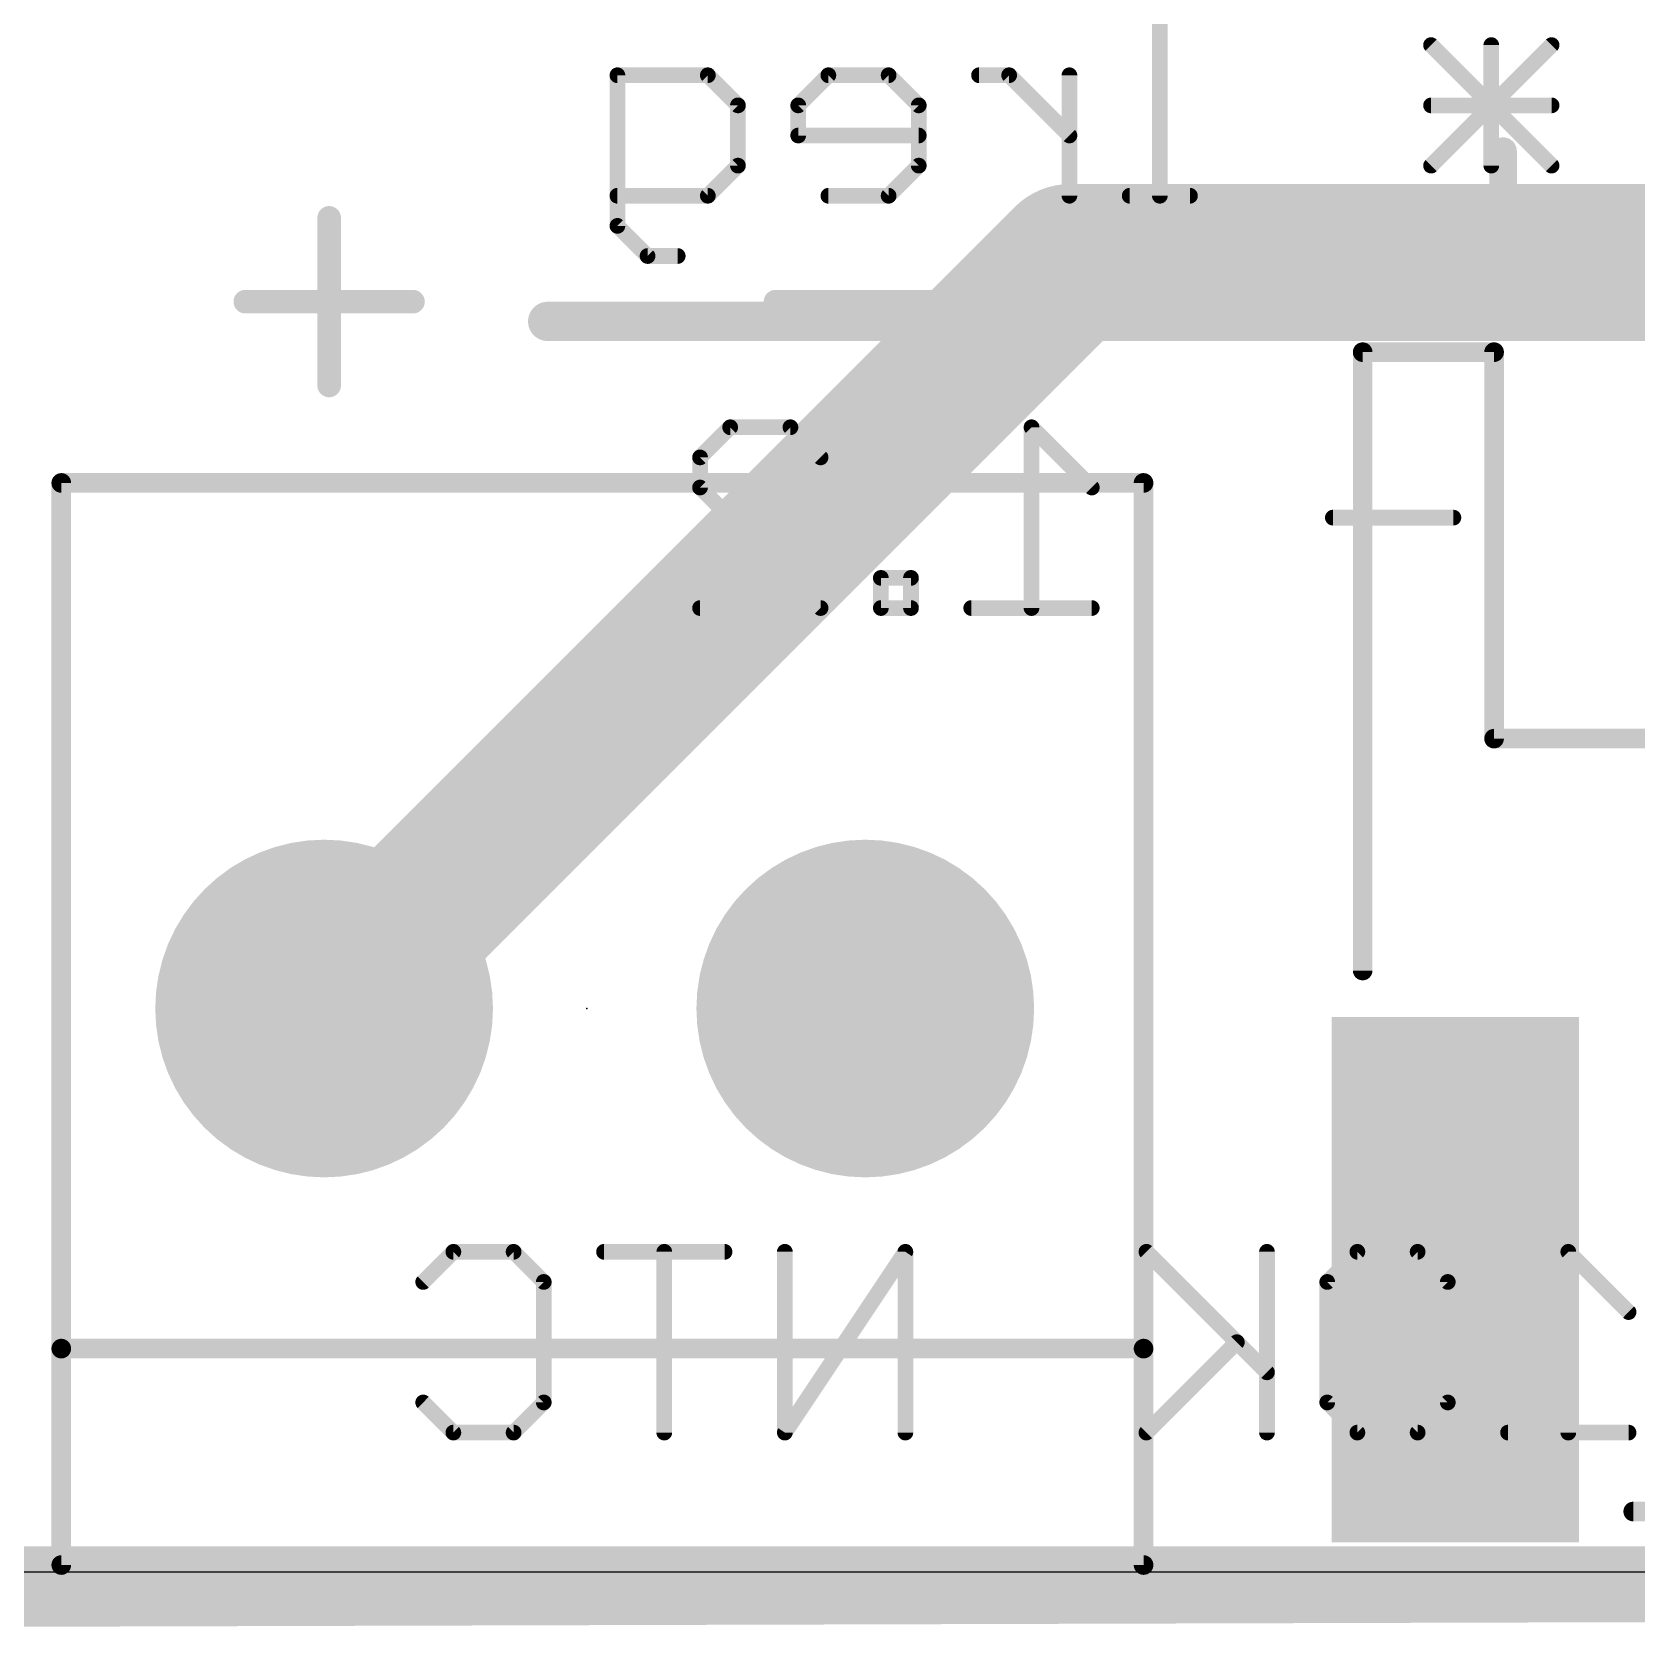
# Model space of a CAD drawing. Extents: x -0.7 to 44.7, y -0.3 to 41.4.
# Drawn here: x 4.67 to 15.05, y -0.33 to 10 of the extents above; entities that cross this region are included whole.
import ezdxf

# ---------------------------------------------------------------- set-up
doc = ezdxf.new("R2010")
doc.units = 0
for name, color, linetype in [('1', 12, 'CONTINUOUS'), ('16', 132, 'CONTINUOUS'), ('17', 110, 'CONTINUOUS'), ('20', 53, 'CONTINUOUS'), ('21', 40, 'CONTINUOUS'), ('22', 6, 'CONTINUOUS'), ('23', 53, 'CONTINUOUS')]:
    doc.layers.add(name, color=color, linetype=linetype)

# ---------------------------------------------------------------- blocks, each defined once
blk = doc.blocks.new('RECT')
blk.add_solid([(-0.5, -0.5), (0.5, -0.5), (-0.5, 0.5), (0.5, 0.5)])
blk = doc.blocks.new('ROUNDP')
at = {"const_width": 0.5}
blk.add_lwpolyline([(0, -0.25, 1), (0, 0.25, 1), (0, -0.25)], format="xyb", dxfattribs=at)

msp = doc.modelspace()

# ---------------------------------------------------------------- linework, layer by layer
at = {"layer": '1'}
for points, const_width in [([(6.555, 3.683), (11.381, 8.509)], 1.016), ([(11.381, 8.509), (16.272, 8.509)], 1.016), ([(44.45, 0), (-0.254, -0.127)], 0.4064)]:
    msp.add_lwpolyline(points, dxfattribs=dict(at, const_width=const_width))
at = {"layer": '1', "const_width": 0.508}
for points in [[(11.381, 8.763, 1), (11.381, 8.255)], [(11.5606, 8.3294, 1), (11.2014, 8.6886)], [(6.3754, 3.8626, 1), (6.7346, 3.5034)]]:
    msp.add_lwpolyline(points, format="xyb", dxfattribs=at)
at = {"layer": '16', "const_width": 0.4064}
msp.add_lwpolyline([(44.45, 0), (-0.127, 0)], dxfattribs=at)
at = {"layer": '20'}
msp.add_line((3.18, 0.038), (40.498, 0.038), dxfattribs=at)
at = {"layer": '21'}
for points, const_width in [([(14.1804, 9.2296), (14.1804, 8.3991)], 0.1778), ([(6.5875, 8.798), (6.5875, 7.7134)], 0.1524), ([(13.7652, 8.8143), (14.5956, 8.8143)], 0.1778), ([(6.0452, 8.2557), (7.1299, 8.2557)], 0.1524), ([(9.4742, 8.2557), (10.5589, 8.2557)], 0.1524), ([(13.272, 3.929), (13.272, 7.929)], 0.127), ([(13.272, 7.929), (14.122, 7.929)], 0.127), ([(14.122, 7.929), (14.122, 5.429)], 0.127), ([(4.855, 7.083), (4.855, 1.483)], 0.127), ([(11.855, 7.083), (4.855, 7.083)], 0.127), ([(11.855, 1.483), (11.855, 7.083)], 0.127), ([(14.122, 5.429), (15.522, 5.429)], 0.127), ([(4.855, 1.483), (4.855, 0.083)], 0.127), ([(4.855, 1.483), (11.855, 1.483)], 0.127), ([(11.855, 0.083), (11.855, 1.483)], 0.127), ([(19.522, 0.429), (15.022, 0.429)], 0.127), ([(4.855, 0.083), (11.855, 0.083)], 0.127)]:
    msp.add_lwpolyline(points, dxfattribs=dict(at, const_width=const_width))
for points, const_width in [([(14.2248, 9.2296, 1), (14.1359, 9.2296)], 0.0889), ([(6.6256, 8.798, 1), (6.5494, 8.798)], 0.0762), ([(13.7652, 8.8588, 1), (13.7652, 8.7699)], 0.0889), ([(14.5956, 8.7699, 1), (14.5956, 8.8588)], 0.0889), ([(14.1359, 8.3991, 1), (14.2248, 8.3991)], 0.0889), ([(6.0452, 8.2938, 1), (6.0452, 8.2176)], 0.0762), ([(7.1299, 8.2176, 1), (7.1299, 8.2938)], 0.0762), ([(9.4742, 8.2938, 1), (9.4742, 8.2176)], 0.0762), ([(10.5589, 8.2176, 1), (10.5589, 8.2938)], 0.0762), ([(13.3038, 7.929, 1), (13.2402, 7.929)], 0.0635), ([(13.272, 7.9607, 1), (13.272, 7.8973)], 0.0635), ([(14.1538, 7.929, 1), (14.0902, 7.929)], 0.0635), ([(14.122, 7.8973, 1), (14.122, 7.9607)], 0.0635), ([(6.5494, 7.7134, 1), (6.6256, 7.7134)], 0.0762), ([(4.8868, 7.083, 1), (4.8233, 7.083)], 0.0635), ([(4.855, 7.1147, 1), (4.855, 7.0513)], 0.0635), ([(11.8868, 7.083, 1), (11.8232, 7.083)], 0.0635), ([(11.855, 7.0513, 1), (11.855, 7.1147)], 0.0635), ([(14.0902, 5.429, 1), (14.1538, 5.429)], 0.0635), ([(14.122, 5.4607, 1), (14.122, 5.3973)], 0.0635), ([(13.2402, 3.929, 1), (13.3038, 3.929)], 0.0635), ([(4.8868, 1.483, 1), (4.8233, 1.483)], 0.0635), ([(4.855, 1.5148, 1), (4.855, 1.4513)], 0.0635), ([(4.8233, 1.483, 1), (4.8868, 1.483)], 0.0635), ([(11.8868, 1.483, 1), (11.8232, 1.483)], 0.0635), ([(11.8232, 1.483, 1), (11.8868, 1.483)], 0.0635), ([(11.855, 1.4513, 1), (11.855, 1.5148)], 0.0635), ([(15.022, 0.4608, 1), (15.022, 0.3973)], 0.0635), ([(4.855, 0.1148, 1), (4.855, 0.0513)], 0.0635), ([(4.8233, 0.083, 1), (4.8868, 0.083)], 0.0635), ([(11.8232, 0.083, 1), (11.8868, 0.083)], 0.0635), ([(11.855, 0.0513, 1), (11.855, 0.1148)], 0.0635)]:
    msp.add_lwpolyline(points, format="xyb", dxfattribs=dict(at, const_width=const_width))
at = {"layer": '22'}
for points, const_width in [([(11.9602, 8.9408), (11.9602, 10.1102)], 0.1016), ([(14.4939, 9.9153), (13.7143, 9.1357)], 0.1016), ([(14.4939, 9.1357), (13.7143, 9.9153)], 0.1016), ([(14.1041, 9.1357), (14.1041, 9.9153)], 0.1016), ([(8.452, 8.7459), (8.452, 9.7204)], 0.1016), ([(8.452, 9.7204), (9.0367, 9.7204)], 0.1016), ([(9.0367, 9.7204), (9.2316, 9.5255)], 0.1016), ([(9.8163, 9.7204), (9.6214, 9.5255)], 0.1016), ([(10.2061, 9.7204), (9.8163, 9.7204)], 0.1016), ([(10.401, 9.5255), (10.2061, 9.7204)], 0.1016), ([(10.9857, 9.7204), (10.7908, 9.7204)], 0.1016), ([(11.3755, 9.3306), (10.9857, 9.7204)], 0.1016), ([(11.3755, 8.9408), (11.3755, 9.7204)], 0.1016), ([(9.2316, 9.5255), (9.2316, 9.1357)], 0.1016), ([(9.6214, 9.5255), (9.6214, 9.3306)], 0.1016), ([(10.401, 9.1357), (10.401, 9.5255)], 0.1016), ([(14.4939, 9.5255), (13.7143, 9.5255)], 0.1016), ([(9.6214, 9.3306), (10.401, 9.3306)], 0.1016), ([(9.2316, 9.1357), (9.0367, 8.9408)], 0.1016), ([(10.2061, 8.9408), (10.401, 9.1357)], 0.1016), ([(9.0367, 8.9408), (8.452, 8.9408)], 0.1016), ([(9.8163, 8.9408), (10.2061, 8.9408)], 0.1016), ([(12.1551, 8.9408), (11.7653, 8.9408)], 0.1016), ([(8.647, 8.551), (8.452, 8.7459)], 0.1016), ([(8.8419, 8.551), (8.647, 8.551)], 0.1016), ([(8.001, 8.128), (25.908, 8.128)], 0.254), ([(8.9864, 7.2483), (9.1813, 7.4432)], 0.1016), ([(9.1813, 7.4432), (9.5711, 7.4432)], 0.1016), ([(9.5711, 7.4432), (9.766, 7.2483)], 0.1016), ([(11.5201, 7.0534), (11.1303, 7.4432)], 0.1016), ([(11.1303, 7.4432), (11.1303, 6.2738)], 0.1016), ([(8.9864, 7.0534), (8.9864, 7.2483)], 0.1016), ([(9.766, 6.2738), (8.9864, 7.0534)], 0.1016), ([(13.8589, 6.8585), (13.0793, 6.8585)], 0.1016), ([(10.3507, 6.4687), (10.1558, 6.4687)], 0.1016), ([(10.1558, 6.4687), (10.1558, 6.2738)], 0.1016), ([(10.3507, 6.2738), (10.3507, 6.4687)], 0.1016), ([(8.9864, 6.2738), (9.766, 6.2738)], 0.1016), ([(10.1558, 6.2738), (10.3507, 6.2738)], 0.1016), ([(11.5201, 6.2738), (10.7405, 6.2738)], 0.1016), ([(7.196, 1.9143), (7.3909, 2.1092)], 0.1016), ([(7.3909, 2.1092), (7.7807, 2.1092)], 0.1016), ([(7.7807, 2.1092), (7.9756, 1.9143)], 0.1016), ([(9.145, 2.1092), (8.3654, 2.1092)], 0.1016), ([(8.7552, 0.9398), (8.7552, 2.1092)], 0.1016), ([(10.3144, 2.1092), (9.5348, 0.9398)], 0.1016), ([(9.5348, 0.9398), (9.5348, 2.1092)], 0.1016), ([(10.3144, 0.9398), (10.3144, 2.1092)], 0.1016), ([(12.6532, 1.3296), (11.8736, 2.1092)], 0.1016), ([(12.6532, 2.1092), (12.6532, 0.9398)], 0.1016), ([(13.2379, 2.1092), (13.043, 1.9143)], 0.1016), ([(13.6277, 2.1092), (13.2379, 2.1092)], 0.1016), ([(13.8226, 1.9143), (13.6277, 2.1092)], 0.1016), ([(14.992, 1.7194), (14.6022, 2.1092)], 0.1016), ([(14.6022, 2.1092), (14.6022, 0.9398)], 0.1016), ([(7.9756, 1.9143), (7.9756, 1.1347)], 0.1016), ([(13.043, 1.9143), (13.043, 1.1347)], 0.1016), ([(13.8226, 1.1347), (13.043, 1.9143)], 0.1016), ([(13.8226, 1.1347), (13.8226, 1.9143)], 0.1016), ([(12.4583, 1.5245), (11.8736, 0.9398)], 0.1016), ([(7.3909, 0.9398), (7.196, 1.1347)], 0.1016), ([(7.9756, 1.1347), (7.7807, 0.9398)], 0.1016), ([(13.043, 1.1347), (13.2379, 0.9398)], 0.1016), ([(13.6277, 0.9398), (13.8226, 1.1347)], 0.1016), ([(7.7807, 0.9398), (7.3909, 0.9398)], 0.1016), ([(13.2379, 0.9398), (13.6277, 0.9398)], 0.1016), ([(14.992, 0.9398), (14.2124, 0.9398)], 0.1016)]:
    msp.add_lwpolyline(points, dxfattribs=dict(at, const_width=const_width))
for points, const_width in [([(13.7323, 9.9333, 1), (13.6964, 9.8973)], 0.0508), ([(14.1295, 9.9153, 1), (14.0787, 9.9153)], 0.0508), ([(14.5119, 9.8973, 1), (14.476, 9.9333)], 0.0508), ([(8.452, 9.7458, 1), (8.452, 9.695)], 0.0508), ([(8.4774, 9.7204, 1), (8.4267, 9.7204)], 0.0508), ([(9.0547, 9.7384, 1), (9.0188, 9.7024)], 0.0508), ([(9.0367, 9.695, 1), (9.0367, 9.7458)], 0.0508), ([(9.8163, 9.7458, 1), (9.8163, 9.695)], 0.0508), ([(9.8343, 9.7024, 1), (9.7984, 9.7384)], 0.0508), ([(10.2241, 9.7384, 1), (10.1882, 9.7024)], 0.0508), ([(10.2061, 9.695, 1), (10.2061, 9.7458)], 0.0508), ([(10.7908, 9.7458, 1), (10.7908, 9.695)], 0.0508), ([(11.0037, 9.7384, 1), (10.9678, 9.7024)], 0.0508), ([(10.9857, 9.695, 1), (10.9857, 9.7458)], 0.0508), ([(11.4009, 9.7204, 1), (11.3501, 9.7204)], 0.0508), ([(9.257, 9.5255, 1), (9.2062, 9.5255)], 0.0508), ([(9.2137, 9.5075, 1), (9.2496, 9.5435)], 0.0508), ([(9.6468, 9.5255, 1), (9.596, 9.5255)], 0.0508), ([(9.6035, 9.5435, 1), (9.6394, 9.5075)], 0.0508), ([(10.4264, 9.5255, 1), (10.3756, 9.5255)], 0.0508), ([(10.3831, 9.5075, 1), (10.419, 9.5435)], 0.0508), ([(13.7143, 9.5509, 1), (13.7143, 9.5001)], 0.0508), ([(14.4939, 9.5001, 1), (14.4939, 9.5509)], 0.0508), ([(9.6214, 9.356, 1), (9.6214, 9.3052)], 0.0508), ([(9.596, 9.3306, 1), (9.6468, 9.3306)], 0.0508), ([(10.401, 9.3052, 1), (10.401, 9.356)], 0.0508), ([(11.3576, 9.3126, 1), (11.3935, 9.3486)], 0.0508), ([(9.2062, 9.1357, 1), (9.257, 9.1357)], 0.0508), ([(9.2496, 9.1177, 1), (9.2137, 9.1537)], 0.0508), ([(10.3756, 9.1357, 1), (10.4264, 9.1357)], 0.0508), ([(10.419, 9.1177, 1), (10.3831, 9.1537)], 0.0508), ([(13.6964, 9.1537, 1), (13.7323, 9.1177)], 0.0508), ([(14.0787, 9.1357, 1), (14.1295, 9.1357)], 0.0508), ([(14.476, 9.1177, 1), (14.5119, 9.1537)], 0.0508), ([(8.452, 8.9662, 1), (8.452, 8.9154)], 0.0508), ([(9.0188, 8.9588, 1), (9.0547, 8.9228)], 0.0508), ([(9.0367, 8.9154, 1), (9.0367, 8.9662)], 0.0508), ([(9.8163, 8.9662, 1), (9.8163, 8.9154)], 0.0508), ([(10.1882, 8.9588, 1), (10.2241, 8.9228)], 0.0508), ([(10.2061, 8.9154, 1), (10.2061, 8.9662)], 0.0508), ([(11.3501, 8.9408, 1), (11.4009, 8.9408)], 0.0508), ([(11.7653, 8.9662, 1), (11.7653, 8.9154)], 0.0508), ([(11.9348, 8.9408, 1), (11.9856, 8.9408)], 0.0508), ([(12.1551, 8.9154, 1), (12.1551, 8.9662)], 0.0508), ([(8.47, 8.7639, 1), (8.4341, 8.7279)], 0.0508), ([(8.4267, 8.7459, 1), (8.4774, 8.7459)], 0.0508), ([(8.647, 8.5764, 1), (8.647, 8.5256)], 0.0508), ([(8.629, 8.533, 1), (8.6649, 8.569)], 0.0508), ([(8.8419, 8.5256, 1), (8.8419, 8.5764)], 0.0508), ([(8.001, 8.1915, 1), (8.001, 8.0645)], 0.127), ([(9.1813, 7.4686, 1), (9.1813, 7.4178)], 0.0508), ([(9.1993, 7.4252, 1), (9.1634, 7.4612)], 0.0508), ([(9.5891, 7.4612, 1), (9.5532, 7.4252)], 0.0508), ([(9.5711, 7.4178, 1), (9.5711, 7.4686)], 0.0508), ([(11.1483, 7.4612, 1), (11.1124, 7.4252)], 0.0508), ([(11.1557, 7.4432, 1), (11.1049, 7.4432)], 0.0508), ([(9.0118, 7.2483, 1), (8.961, 7.2483)], 0.0508), ([(8.9685, 7.2663, 1), (9.0044, 7.2303)], 0.0508), ([(9.7481, 7.2303, 1), (9.784, 7.2663)], 0.0508), ([(9.0044, 7.0714, 1), (8.9685, 7.0354)], 0.0508), ([(8.961, 7.0534, 1), (9.0118, 7.0534)], 0.0508), ([(11.5022, 7.0354, 1), (11.5381, 7.0714)], 0.0508), ([(13.0793, 6.8839, 1), (13.0793, 6.8331)], 0.0508), ([(13.8589, 6.8331, 1), (13.8589, 6.8839)], 0.0508), ([(10.1558, 6.4941, 1), (10.1558, 6.4433)], 0.0508), ([(10.1812, 6.4687, 1), (10.1304, 6.4687)], 0.0508), ([(10.3761, 6.4687, 1), (10.3253, 6.4687)], 0.0508), ([(10.3507, 6.4433, 1), (10.3507, 6.4941)], 0.0508), ([(8.9864, 6.2992, 1), (8.9864, 6.2484)], 0.0508), ([(9.7481, 6.2558, 1), (9.784, 6.2918)], 0.0508), ([(9.766, 6.2484, 1), (9.766, 6.2992)], 0.0508), ([(10.1558, 6.2992, 1), (10.1558, 6.2484)], 0.0508), ([(10.1304, 6.2738, 1), (10.1812, 6.2738)], 0.0508), ([(10.3253, 6.2738, 1), (10.3761, 6.2738)], 0.0508), ([(10.3507, 6.2484, 1), (10.3507, 6.2992)], 0.0508), ([(10.7405, 6.2992, 1), (10.7405, 6.2484)], 0.0508), ([(11.1049, 6.2738, 1), (11.1557, 6.2738)], 0.0508), ([(11.5201, 6.2484, 1), (11.5201, 6.2992)], 0.0508), ([(7.3909, 2.1346, 1), (7.3909, 2.0838)], 0.0508), ([(7.4088, 2.0912, 1), (7.3729, 2.1272)], 0.0508), ([(7.7986, 2.1272, 1), (7.7627, 2.0912)], 0.0508), ([(7.7807, 2.0838, 1), (7.7807, 2.1346)], 0.0508), ([(8.3654, 2.1346, 1), (8.3654, 2.0838)], 0.0508), ([(8.7806, 2.1092, 1), (8.7298, 2.1092)], 0.0508), ([(9.145, 2.0838, 1), (9.145, 2.1346)], 0.0508), ([(9.5602, 2.1092, 1), (9.5094, 2.1092)], 0.0508), ([(10.3398, 2.1092, 1), (10.289, 2.1092)], 0.0508), ([(10.3355, 2.0951, 1), (10.2932, 2.1233)], 0.0508), ([(11.8915, 2.1272, 1), (11.8556, 2.0912)], 0.0508), ([(12.6786, 2.1092, 1), (12.6278, 2.1092)], 0.0508), ([(13.2379, 2.1346, 1), (13.2379, 2.0838)], 0.0508), ([(13.2558, 2.0912, 1), (13.2199, 2.1272)], 0.0508), ([(13.6456, 2.1272, 1), (13.6097, 2.0912)], 0.0508), ([(13.6277, 2.0838, 1), (13.6277, 2.1346)], 0.0508), ([(14.6201, 2.1272, 1), (14.5842, 2.0912)], 0.0508), ([(14.6276, 2.1092, 1), (14.5768, 2.1092)], 0.0508), ([(7.178, 1.9323, 1), (7.2139, 1.8963)], 0.0508), ([(8.001, 1.9143, 1), (7.9502, 1.9143)], 0.0508), ([(7.9576, 1.8963, 1), (7.9935, 1.9323)], 0.0508), ([(13.0609, 1.9323, 1), (13.025, 1.8963)], 0.0508), ([(13.025, 1.9323, 1), (13.0609, 1.8963)], 0.0508), ([(13.0684, 1.9143, 1), (13.0176, 1.9143)], 0.0508), ([(13.848, 1.9143, 1), (13.7972, 1.9143)], 0.0508), ([(13.8046, 1.8963, 1), (13.8405, 1.9323)], 0.0508), ([(14.974, 1.7014, 1), (15.0099, 1.7374)], 0.0508), ([(12.4762, 1.5065, 1), (12.4403, 1.5425)], 0.0508), ([(12.6352, 1.3116, 1), (12.6711, 1.3476)], 0.0508), ([(7.2139, 1.1527, 1), (7.178, 1.1167)], 0.0508), ([(7.9502, 1.1347, 1), (8.001, 1.1347)], 0.0508), ([(7.9935, 1.1167, 1), (7.9576, 1.1527)], 0.0508), ([(13.0609, 1.1527, 1), (13.025, 1.1167)], 0.0508), ([(13.0176, 1.1347, 1), (13.0684, 1.1347)], 0.0508), ([(13.7972, 1.1347, 1), (13.848, 1.1347)], 0.0508), ([(13.8405, 1.1167, 1), (13.8046, 1.1527)], 0.0508), ([(13.8046, 1.1167, 1), (13.8405, 1.1527)], 0.0508), ([(7.3909, 0.9652, 1), (7.3909, 0.9144)], 0.0508), ([(7.3729, 0.9218, 1), (7.4088, 0.9578)], 0.0508), ([(7.7627, 0.9578, 1), (7.7986, 0.9218)], 0.0508), ([(7.7807, 0.9144, 1), (7.7807, 0.9652)], 0.0508), ([(8.7298, 0.9398, 1), (8.7806, 0.9398)], 0.0508), ([(9.5136, 0.9539, 1), (9.5559, 0.9257)], 0.0508), ([(9.5094, 0.9398, 1), (9.5602, 0.9398)], 0.0508), ([(10.289, 0.9398, 1), (10.3398, 0.9398)], 0.0508), ([(11.8556, 0.9578, 1), (11.8915, 0.9218)], 0.0508), ([(12.6278, 0.9398, 1), (12.6786, 0.9398)], 0.0508), ([(13.2379, 0.9652, 1), (13.2379, 0.9144)], 0.0508), ([(13.2199, 0.9218, 1), (13.2558, 0.9578)], 0.0508), ([(13.6097, 0.9578, 1), (13.6456, 0.9218)], 0.0508), ([(13.6277, 0.9144, 1), (13.6277, 0.9652)], 0.0508), ([(14.2124, 0.9652, 1), (14.2124, 0.9144)], 0.0508), ([(14.5768, 0.9398, 1), (14.6276, 0.9398)], 0.0508), ([(14.992, 0.9144, 1), (14.992, 0.9652)], 0.0508)]:
    msp.add_lwpolyline(points, format="xyb", dxfattribs=dict(at, const_width=const_width))
at = {"layer": '23'}
msp.add_point((8.255, 3.683), dxfattribs=at)

# ---------------------------------------------------------------- block references
at = {"layer": '1', "xscale": 3.4, "yscale": 1.6, "rotation": 270}
msp.add_blockref('RECT', (13.872, 1.929), dxfattribs=at)
at = {"layer": '17', "xscale": 2.1844, "yscale": 2.1844}
for p in [(6.555, 3.683), (6.555, 3.683), (10.055, 3.683), (10.055, 3.683)]:
    msp.add_blockref('ROUNDP', p, dxfattribs=at)

doc.saveas('drawing.dxf')
